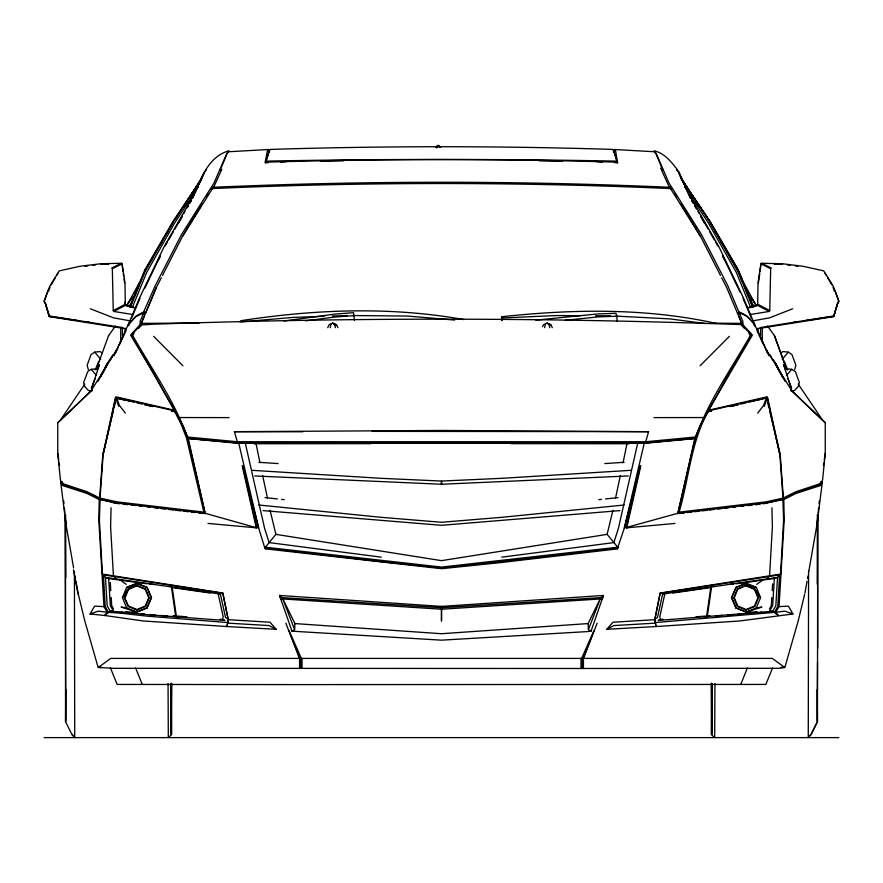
<?xml version="1.0" encoding="UTF-8"?>
<svg xmlns="http://www.w3.org/2000/svg" width="883" height="883" viewBox="0 0 883 883"><rect width="100%" height="100%" fill="white"/><g stroke="black" fill="none" stroke-linecap="round" stroke-linejoin="round"><path stroke-width="1.32" d="M74.415 571.18L74.735 737.084L71.81 734.237M817.735 515.716L817.448 721.676L811.19 734.237L808.265 737.084L808.585 571.18M817.702 648.442L817.658 515.782M65.342 515.782L65.552 721.676L72.086 734.766L75.033 737.614M65.784 689.524L65.552 721.676M171.545 683.21L171.247 734.237L171.004 684.049M711.996 684.049L711.753 734.237L711.455 683.21M714.943 683.486L714.689 737.084M817.216 584.237L817.382 514.623M711.775 683.387L711.477 734.59L714.402 737.46M749.711 314.613L769.214 311.445L769.755 310.573L770.671 268.73L760.925 263.84L758.022 282.869L757.68 304.227L757.084 305.076L749.016 307.295M817.503 662.129L817.216 720.936M168.598 737.46L171.523 734.59L171.633 683.652M117.77 503.564L100.673 499.281L100.033 498.144L103.09 455.418L115.717 398.09L116.435 397.56L174.536 410.849L181.468 424.944L186.512 438.056L203.852 512.118L205.231 513.663L187.781 438.266C174.834 401.268 151.368 368.498 132.053 334.436L140.651 324.999L153.499 324.216C349.37 317.35 545.528 317.538 741.4 324.602L750.958 334.436C731.632 368.487 708.177 401.268 695.23 438.266L677.78 513.663L679.148 512.118C688.994 478.487 690.914 441.831 708.464 410.849L766.576 397.56L767.283 398.09L779.921 455.429L782.978 498.144L782.338 499.281L763.243 503.796M207.969 523.431L256.876 527.868L242.803 465.838L258.686 528.133L264.79 547.935L265.706 548.884L441.5 568.696L501.202 562.526L617.316 548.884L617.78 547.217L607.118 534.358L612.934 510.231M73.62 568.012L65.916 523.895L60.618 481.555L62.24 485.451L87.009 493.442L99.216 499.546L98.797 519.866L103.951 606.643L107.262 612.25L104.58 615.484L90.044 613.983L94.624 606.124L103.951 606.643M111.07 507.769L110.607 526.522L113.421 575.815L222.803 593.034L228.233 619.689L227.03 626.555L143.189 620.959L104.58 615.484L110.375 611.279L113.355 610.804L110.32 605.705L108.653 578.497L105.452 577.405L102.428 574.093L99.404 519.988L100.088 499.612L100.673 499.281L99.658 498.012L87.031 491.71L61.678 483.31L60.386 479.601L57.748 453.299L57.748 422.791L90.993 391.014L116.81 349.525L122.108 337.891M125.11 330.717L125.198 328.167M354.458 320.419L353.542 312.692L335.242 314.061L283.929 321.015M441.908 606.433L279.558 595.451L282.262 597.636L441.5 607.736L441.5 620.848L441.5 607.736L600.749 597.636L603.453 595.451L441.092 606.433M294.613 629.579L294.911 623.575L282.262 597.636L294.613 629.579L291.964 631.168L279.558 595.451L280.937 599.414M772.956 578.497L777.548 577.416L780.583 574.093L783.596 519.988L782.923 499.612L782.338 499.281L783.364 498.012L795.991 491.71L821.322 483.31L822.614 479.601L825.252 453.299L825.252 422.791L792.018 391.014L766.19 349.525L760.892 337.891M774.358 578.497L772.691 605.705L769.667 610.804L772.636 611.279L778.442 615.484L775.749 612.25L779.049 606.643L788.376 606.124L792.956 613.983L739.811 620.959L655.981 626.555L654.778 619.689L660.197 593.034L769.579 575.815L772.393 526.522L771.93 507.769M771.797 597.537L771.3 605.705L769.479 608.762M772.217 590.738L772.625 583.939M779.049 606.643L784.203 519.866L783.784 499.546L796.002 493.442L820.771 485.451L822.393 481.555L817.095 523.895L808.685 572.018M99.658 498.012L102.726 455.374L115.485 397.317L116.357 396.92L174.194 410.209L182.991 426.147L188.222 438.597L237.052 443.178L254.613 443.178M228.233 619.689L270.01 622.228L276.202 629.303L227.03 626.555L228.134 619.204L222.803 593.034M738.773 314.536L738.983 312.229L727.791 285.717L701.356 234.337L668.917 182.847L656.08 153.245L653.906 151.192M817.095 523.895L817.879 515.771M818.133 513.056L818.651 507.637M819.038 503.575L819.303 500.871M744.391 328.388L741.941 325.595L743.011 321.732L739.281 312.924C753.751 316.544 758.795 333.222 763.95 345.308L756.974 330.75M703.906 616.787L706.588 616.522L710.793 587.305M706.588 616.522L707.294 616.522L711.654 586.235M823.442 465.562L823.85 462.835M824.247 460.109L825.252 453.299M758.398 282.814L759.744 273.741M760.131 271.147L760.925 263.84L761.742 263.266L782.404 263.752L803.066 266.28L823.729 270.871L833.276 286.191L838.85 301.313L838.464 302.626M746.08 583.442L756.4 587.449L760.539 597.714L756.312 607.89L746.179 612.118L735.958 607.912L731.687 597.714L736.058 587.316L746.08 583.442L756.4 587.449L746.102 585.319L737.338 588.95L733.707 597.714L737.338 606.455L746.102 610.087L754.877 606.455L758.508 597.714L754.877 588.95L746.102 585.319L737.758 589.358L734.281 597.714L737.758 606.047L746.102 609.513L754.468 606.047L757.934 597.714L754.468 589.358L746.102 585.904M501.643 320.573L501.721 316.754C573.155 309.017 646.356 307.869 716.819 323.531M804.976 592.968L807.062 581.191M807.526 578.564L807.989 575.948M268.289 162.682L265.54 162.825L265.198 162.185L267.317 151.048L268.476 149.503L228.664 151.744L227.505 153.311M205.154 513.354L188.222 438.597M330.253 327.692L330.993 324.127M623.056 462.791L627.073 443.178M544.623 327.692L545.363 324.127M654.778 619.689L613.001 622.228L606.798 629.303L655.981 626.555L654.877 619.204L660.197 593.034M615.495 498.266L620.341 475.606M197.615 187.781L198.631 183.046L199.944 181.081L172.306 223.454L144.624 272.428L130.772 306.258M700.009 426.147L694.778 438.597L645.959 443.178L637.692 443.189L618.387 528.409L613.862 542.604L501.743 557.173M644.248 443.2L624.314 528.133L617.316 548.884M662.647 594.06L664.733 594.391L659.822 616.676L660.374 619.557L658.067 620.451L772.636 611.279L775.815 605.915L777.548 577.416L662.647 594.06L657.482 617.438L654.877 619.204M675.031 523.431L626.135 527.868L640.208 465.838L624.314 528.133M677.857 513.354L694.778 438.597M200.176 181.412L200.43 180.309L174.856 219.503M640.848 465.783L626.842 527.361L678.034 513.233L766.698 502.946L782.923 499.612M116.258 398.785L115.485 397.317M102.726 455.374L113.432 410.628M114.062 408.001L115.32 402.736M204.878 513.63L205.242 512.935M804.656 594.281L798.309 620.572L784.855 667.438L780.715 667.438M302.814 431.776L234.403 431.677L441.5 430.451L648.597 431.677L372.151 431.368M648.597 431.677L645.352 443.001L320.386 443.1M269.447 152.428L269.447 150.22L265.54 162.825L269.183 150.96L270.353 149.415C384.359 145.838 498.652 145.838 612.67 149.415L613.828 150.96L617.471 162.825L614.711 162.682M837.79 302.604L833.64 316.633L838.011 302.118L833.64 316.633L756.51 328.862M820.925 481.533L819.634 484.734L794.921 492.913L782.338 499.281L783.784 499.546M794.667 369.524L795.892 365.308L791.952 354.547L788.298 352.14L783.033 351.555L781.058 352.714M291.964 631.168L441.5 640.164L587.338 631.588L591.036 631.168L603.453 595.451L602.074 599.414M597.151 623.188L583.442 658.608L583.442 668.486L113.156 668.321L98.366 667.438L110.662 658.409L772.349 658.409L784.634 667.438L778.762 668.299L583.442 668.486M91.689 388.432L99.404 364.701L97.505 369.513M96.258 369.602L108.598 335.507M95.287 369.9L98.653 361.324M764.27 406.312L767.283 398.09L766.687 398.553M48.598 291.147L50 287.328M44.547 302.626L44.15 301.313L49.735 286.191L59.271 270.871L79.934 266.28L100.607 263.752L121.269 263.266L122.075 263.84L124.989 282.858L125.32 304.227L125.916 305.076L133.984 307.295M48.035 290.507L44.15 301.313M588.398 629.579L600.749 597.636L588.1 623.575L588.398 629.579L591.036 631.168M766.576 397.56L763.464 405.617L757.702 413.112M226.92 154.106L220.077 170.264M740.738 684.457L747.349 668.056M147.053 607.912L136.832 612.107L126.688 607.89L122.461 597.714L126.611 587.449L136.898 583.299L147.097 587.515L151.324 597.714L147.053 607.912L136.832 612.107L125.684 612.074L128.19 612.338M772.559 667.978L765.848 684.424L299.558 684.601L117.163 684.424L110.452 667.978M132.318 307.516L146.677 272.428L174.37 223.454L198.256 186.799M129.779 306.456L144.812 269.889M144.117 316.456L141.114 323.752L156.291 287.615L161.28 277.858M125.077 597.714L128.532 589.358L136.898 585.904L145.265 589.358L148.73 597.714L145.265 606.047L136.898 609.513L128.532 606.047L124.492 597.714L128.134 588.95L136.898 585.319L145.662 588.95L149.293 597.714L145.662 606.455L136.898 610.087L128.134 606.455L124.492 597.714M198.885 184.172L203.785 174.072M129.922 307.207L133.035 299.767M134.073 297.284L139.249 284.878M140.287 282.394L141.843 278.675M142.869 276.191L145.982 268.752M156.291 287.615L145.54 313.244L144.017 312.229L142.262 312.571L135.971 316.07L128.377 324.392L129.315 324.745L127.726 325.474L119.073 345.308L126.026 330.75M204.37 172.472L192.571 198.245M130.485 320.761L128.377 324.392L139.547 297.946L164.172 246.589L193.664 195.209M131.545 318.266L139.989 298.277M142.737 314.028L155.231 285.717L181.655 234.337L214.094 182.847L226.92 153.245L229.105 151.192M128.344 325.904L127.726 325.474L135.761 316.71L143.73 312.924L139.989 321.732L141.07 325.595L138.62 328.388M114.062 355.794L116.81 349.525M147.008 607.945L151.556 597.625L146.953 587.316L136.92 583.442L126.611 587.449L136.898 585.319L136.898 585.904M699.811 426.655L729.148 373.244L750.925 335.937L748.916 333.52M736.058 587.316L731.444 597.625L735.992 607.945M115.75 352.648L118.521 346.533M221.81 169.348L214.701 185.011L182.494 236.368L162.527 275.419M192.384 198.344C200.077 180.585 207.648 156.821 228.664 150.883M158.973 259.094L160.11 256.633M741.941 325.452L742.901 323.377L712.713 323.178M60.508 419.999L84.768 384.149M144.657 288.52L160.441 255.606M111.258 357.902L113.134 354.679M110.364 359.723L110.794 358.851M817.194 722.184L810.914 734.766L807.978 737.614M542.548 326.71L543.52 324.767L547.195 322.979L550.871 324.767L552.328 327.681M327.692 327.681L329.16 324.767L332.814 322.979L336.489 324.767L337.957 327.681M98.101 381.191L106.578 364.591M100.64 376.831L107.395 363.619M57.748 422.791L90.993 391.014M105.552 367.604L102.362 373.741M99.68 378.189L107.847 363.343M143.311 313.719L143.73 312.924M141.07 325.595L141.6 324.602M139.128 283.024L127.759 304.006L132.196 297.273M655.495 153.311L654.336 151.744L614.535 149.503L615.683 151.048L617.471 162.825L613.553 150.22L613.553 152.428M178.41 223.233L182.439 216.125M189.823 203.09L191.169 200.717M165.22 245.882L167.262 242.306M168.631 239.922L173.421 231.589M174.79 229.205L182.306 216.103M183.675 213.719L185.044 211.346M189.834 203.002L191.203 200.618M144.779 269.988L173.211 221.114L201.71 178.929M151.026 260.761L152.406 258.388M160.717 244.127L162.097 241.743M166.942 233.432L168.322 231.048M708.464 410.849L707.526 411.787L711.521 410.86L707.526 411.787L752.393 335.11L742.691 324.392M51.148 284.889L55.21 277.946M56.567 275.628L57.914 273.322M146.666 267.582L167.24 232.384M168.609 230.044L173.41 221.832M240.088 322.008L240.86 320.706C314.536 309.315 390.253 306.346 463.884 319.569M174.536 410.849L175.485 411.787L171.49 410.86L175.485 411.787L132.075 335.937L134.039 333.575M182.494 236.368L197.847 210.96M199.249 208.642L201.335 205.176M206.225 197.097L208.322 193.631M186.71 228.642L188.123 226.357M190.231 222.924L191.644 220.64M193.046 218.355L195.165 214.922M197.273 211.49L198.686 209.205M200.088 206.92L202.207 203.487M790.506 390.441L791.643 388.266L787.835 378.52M110.265 359.149L112.384 355.838M106.799 364.193L109.602 359.834M122.461 597.714L128.134 588.95L128.532 589.358M183.785 206.622L186.843 202.03M189.9 197.439L192.196 193.995M196.015 188.267L198.3 184.823M126.479 305.673L131.048 298.807M766.908 578.994L768.53 576.599L779.59 574.844L777.791 606.444L774.479 612.383L655.484 622.537M782.261 359.293L788.298 352.14M786.554 375.363L791.786 369.326L795.44 371.743L799.38 382.505L798.155 386.699L794.49 390.518L791.113 391.092M108.565 335.628L115.441 326.048M204.955 171.688L206.114 170.121M126.49 328.862L49.36 316.633L49.194 315.915M270.077 510.231L275.882 534.358L264.79 547.935L381.787 561.72L441.5 567.89L501.224 561.72L618.21 547.935L617.78 547.217L441.5 567.085L265.231 547.217L265.706 548.884M129.404 305.595L131.015 303.796M700.109 365.75L729.391 336.324M754.468 589.358L754.877 588.95L760.539 597.714M435.761 147.185L438.156 145.386L440.551 147.185L438.156 145.386L435.761 147.185L436.964 147.814M95.165 378.52L91.357 388.266L92.494 390.441M222.781 593.299L103.421 574.844L105.22 606.444L108.521 612.383L120.441 613.155L121.843 611.974L147.284 614.667L224.944 620.451L222.626 619.557L223.189 616.676L218.267 594.391L220.375 594.06L225.518 617.438L228.134 619.204M140.309 324.392L130.607 335.11L152.77 372.085L174.194 410.209M783.364 498.012L780.285 455.374L767.537 397.317L753.155 401.18M756.775 584.358L762.802 579.999L773.376 578.663M126.236 400.308L115.717 398.09L118.73 406.312M754.656 325.904L755.285 325.474L753.685 324.745L754.623 324.403L743.453 297.946L718.828 246.589L689.336 195.209M676.676 169.602L678.85 171.666L690.627 198.344M737.46 313.244L738.983 312.229L740.749 312.571L747.04 316.07L754.623 324.403L752.515 320.761M101.953 352.714L99.978 351.555L94.713 352.129L91.059 354.547L87.119 365.308L88.344 369.524M96.49 368.741L91.214 369.326L87.858 371.379L83.62 382.505L84.856 386.699L88.51 390.518L91.898 391.092M606.798 629.303L613.862 625.572L655.385 623.122M133.3 314.613L113.797 311.445L113.245 310.573L125.32 304.227M113.797 311.445L125.916 305.076M111.666 268.046L121.269 263.266M211.114 189.006L212.097 188.587M735.914 587.515L746.102 583.299M792.647 308.774L769.501 317.858L752.382 320.937M334.657 325.408L336.489 324.767L334.657 324.127L335.397 327.692M90.044 613.983L98.234 611.146L107.262 612.25M735.958 607.912L746.179 612.118L761.874 607.074L756.312 607.89M749.159 307.836L757.15 305.65M782.978 498.144L765.682 501.897L679.148 512.118M730.34 406.489L738.387 404.613M730.153 406.511L738.133 404.657M740.793 404.028L746.113 402.791M748.773 402.173L754.104 400.926M756.764 400.308L766.08 398.134M708.806 410.209L766.654 396.92L767.537 397.317M100.088 499.612L116.313 502.946L204.977 513.233L256.876 527.868M99.216 499.546L100.673 499.281L88.079 492.913L63.377 484.734L62.075 481.533M626.135 527.868L628.1 527.548M760.12 327.593L833.927 315.926M768.53 576.599L660.23 593.299M607.118 534.358L441.5 560.65L275.882 534.358M769.579 575.815L780.583 574.093M811.698 319.668L814.325 319.271M816.963 318.873L834.082 316.28M748.961 582.074L762.802 579.999M747.702 582.261L736.212 583.773M254.911 527.548L256.158 527.361L242.174 465.783M765.23 503.564L766.146 503.431M672.791 593.034L710.594 587.614M794.027 322.152L796.764 321.765M806.322 320.441L809.06 320.065M565.252 320.253L598.519 316.865L616.831 316.235L617.085 321.059M85.11 266.236L87.726 265.915M92.947 265.275L95.563 264.955M775.749 612.25L784.777 611.146L792.956 613.983M679.126 513.509L684.513 512.891M687.206 512.57L691.786 512.052M694.513 511.732L699.325 511.169M702.018 510.86L707.404 510.231M709.546 509.988L714.137 509.458M717.747 509.038L722.217 508.52M724.91 508.211L728.95 507.736M732.769 507.295L735.682 506.963M740.969 506.345L743.762 506.025M751.665 505.12L747.802 505.551L751.83 505.098M755.528 504.679L759.391 504.237M755.848 504.635L759.866 504.182M612.99 548.553L617.327 548.067M294.911 623.575L441.5 633.718L588.1 623.575M598.784 499.668L601.522 499.37M605.628 498.928L617.957 497.615M738.265 614.082L742.173 613.674M746.069 613.266L749.822 612.868M754.822 612.338L757.327 612.074L746.179 612.118M535.849 320.143L597.625 313.94L615.948 313.31L616.831 316.235M729.391 584.458L733.486 584.049M305.595 320.838L335.121 317.019L353.421 315.65M695.219 437.03L646.003 441.721L237.008 441.721L187.803 437.03M645.352 443.001L695.23 438.266L681.599 439.557M624.215 504.999L501.743 517.328L441.5 522.272L381.268 517.328L258.785 504.999M241.434 321.887L292.792 317.427L324.193 316.313M619.921 510.606L441.5 525.308L263.09 510.606M660.352 619.458L663.1 619.248M696.025 616.798L709.744 615.782M707.294 616.522L710.009 616.323M715.44 615.926L722.217 615.429M727.647 615.032L733.067 614.634M600.098 598.972L441.986 609.193M604.855 463.575L624.126 462.306M280.662 161.997L286.169 161.699M631.455 470.286L501.621 478.332L441.5 481.058L381.379 478.332L251.545 470.286M265.198 162.185C382.659 158.73 500.352 158.73 617.813 162.185M501.5 318.023L555.716 315.562L580.396 315.684M628.31 475.959L441.533 484.248L254.701 475.959M212.715 187.306C365.109 180.596 517.891 180.573 670.285 187.317M211.357 188.62C364.657 181.832 518.343 181.832 671.643 188.62M332.394 316.026L347.405 315.496M644.976 443.001L645.672 442.979M100.783 264.315L108.83 264.105M266.467 161.103C383.145 158.896 499.855 158.896 616.533 161.103M320.419 161.159L343.719 160.783M199.117 323.001L140.099 323.377L141.059 325.452M653.928 417.615L703.409 417.549M436.964 146.534L439.348 146.534M182.825 425.805L187.781 438.266L237.659 443.001L509.48 442.924M253.94 443.741L370.805 443.663M629.06 443.741L510.849 443.663M108.653 578.497L110.055 578.497M148.73 597.714L149.293 597.714M733.707 597.714L734.281 597.714M757.934 597.714L758.508 597.714M172.991 616.323L179.094 616.787M102.285 667.438L98.145 667.438L84.691 620.572L78.344 594.281M44.15 737.614L838.85 737.614M179.591 417.549L229.072 417.615M628.398 443.178L637.692 443.189M595.473 315.761L610.55 315.838M352.88 315.54L407.604 316.07L454.646 320.054M539.281 160.783L562.581 161.159M774.192 264.105L782.228 264.315M237.339 442.979L238.024 443.001M615.948 316.114L669.998 318.895L705.109 323.542M596.831 161.699L602.338 161.997M441.423 609.215L282.902 598.972M227.626 623.122L269.138 625.572L276.202 629.303M121.843 611.974L110.375 611.279L107.196 605.915L105.452 577.405L220.375 594.06M258.896 462.306L278.167 463.575M149.944 614.634L155.364 615.032M160.783 615.429L167.571 615.926M173.267 615.782L186.975 616.798M219.9 619.248L222.648 619.458M227.516 622.537L146.865 616.135L120.441 613.155M187.781 438.266L201.412 439.557M146.799 583.773L135.298 582.261M149.525 584.049L153.62 584.458M140.838 613.674L144.735 614.082M133.178 612.868L136.931 613.266M265.055 497.615L277.383 498.928M281.489 499.37L284.227 499.668M786.521 368.741L791.786 369.326M265.684 548.067L270.021 548.553M119.757 503.796L111.368 502.25M123.134 504.182L127.483 504.679M131.346 505.12L135.209 505.551M139.249 506.025L142.042 506.345M147.329 506.963L150.231 507.295M154.061 507.736L158.101 508.211M160.794 508.52L165.264 509.038M168.874 509.458L173.454 509.988M175.607 510.231L180.993 510.86M183.686 511.169L188.487 511.732M191.214 512.052L195.805 512.57M198.498 512.891L203.885 513.509M203.852 512.118L117.34 501.897L100.033 498.144M787.448 264.955L790.064 265.275M795.285 265.915L797.901 266.236M109.635 578.663L134.039 582.074M381.268 557.173L269.138 542.604L264.613 528.409L245.308 443.189M73.951 320.065L76.689 320.441M86.247 321.765L88.973 322.152M172.406 587.614L210.209 593.034M126.688 607.89L121.137 607.074L136.832 612.107M48.918 316.28L66.048 318.873M68.686 319.271L71.313 319.668M102.428 574.093L113.421 575.815M49.073 315.926L49.36 316.633L45 302.118L49.073 315.926L122.892 327.593M130.629 320.937L113.51 317.847L90.353 308.774M116.435 398.067L129.856 401.18M144.613 404.613L152.671 406.489M128.907 400.926L134.227 402.173M136.887 402.791L142.207 404.028M144.878 404.657L152.858 406.511M125.85 305.65L133.852 307.836M654.336 150.883C664.402 153.079 671.047 161.677 677.106 169.315M550.871 324.767L549.027 324.127L549.756 327.692M670.914 188.587L671.886 189.006M761.742 263.266L771.345 268.046M739.281 312.924L740.263 314.028M757.68 304.227L769.755 310.573M757.084 305.076L769.214 311.445M120.198 579.999L126.247 584.358M769.866 354.679L771.742 357.902M761.168 611.974L762.57 613.155M784.347 361.324L787.713 369.9M792.018 391.014L825.252 422.791M153.631 336.324L182.902 365.75M91.214 369.326L96.457 375.363M94.713 352.129L100.75 359.293M751.985 303.796L753.596 305.595M677.769 512.935L678.122 513.63M116.92 398.134L116.435 397.56L119.547 405.617L125.32 413.112M332.814 322.979L334.05 324.602M547.195 322.979L548.42 324.602M676.897 170.121L678.045 171.688M767.57 326.048L774.457 335.628L786.643 369.348M679.215 174.072L684.126 184.172M798.243 384.149L822.492 419.999M114.47 576.599L116.092 578.994M683.056 181.081L684.38 183.046L685.396 187.781M684.711 184.823L686.996 188.267M690.826 193.995L693.111 197.439M696.168 202.03L699.226 206.622M751.952 298.807L756.521 305.673M750.815 297.273L755.252 304.006L743.883 283.024M684.744 186.799L708.652 223.454L736.334 272.428L750.693 307.516M773.409 359.834L776.212 364.193M775.153 363.343L783.32 378.189M720.473 275.419L700.517 236.368L668.299 185.011L660.65 168.134M680.793 203.487L682.912 206.92M684.314 209.205L685.727 211.49M687.835 214.922L689.954 218.355M691.356 220.64L692.769 222.924M694.877 226.357L696.29 228.642M674.678 193.631L676.775 197.097M681.665 205.176L683.762 208.642M685.153 210.96L687.25 214.426M688.652 216.732L700.517 236.368M113.532 608.762L111.711 605.705L111.214 597.537M825.086 273.333L826.444 275.639M827.801 277.957L831.863 284.889M709.601 221.832L714.402 230.044M715.771 232.384L736.345 267.582M714.689 231.048L716.069 233.432M720.914 241.743L722.294 244.127M730.594 258.388L731.974 260.761M690.44 198.245L678.63 172.472M691.808 200.618L693.177 203.002M696.599 208.962L694.546 205.386L695.87 207.825M697.967 211.346L699.336 213.719M700.705 216.103L708.221 229.205M709.59 231.589L714.38 239.922M715.749 242.306L717.802 245.882M691.842 200.717L693.188 203.09M700.572 216.125L704.601 223.233M741.4 324.602L741.941 325.595M780.649 373.741L777.448 367.604M776.422 364.602L784.91 381.191M782.371 376.831L775.616 363.619M721.72 277.858L726.709 287.615L741.886 323.752L738.883 316.456M237.659 443.001L234.403 431.677M772.206 358.851L772.636 359.723M722.57 255.606L740.086 292.185M738.983 312.229L739.689 313.719M722.89 256.633L724.027 259.094M662.934 170.264L656.08 154.106M764.501 346.533L767.261 352.648M766.19 349.525L768.95 355.794M743.011 298.277L751.455 318.266M737.029 268.752L742.724 282.394M743.762 284.878L748.939 297.284M749.976 299.767L753.089 307.207M753.232 306.456L738.232 269.988L709.855 221.192L681.301 178.929L709.855 221.192L738.199 269.889L753.199 306.357M752.228 306.258L738.376 272.428L710.694 223.454L682.592 180.309L682.835 181.412M135.651 668.056L142.262 684.457M785.506 369.513L783.607 364.701L791.334 388.432M834.976 290.507L838.85 301.313M833.011 287.328L834.413 291.147M774.413 335.507L786.742 369.602M285.86 623.188L299.558 658.608L299.558 668.486M45.221 302.604L48.83 314.701M767.691 402.736L768.95 408.001M769.579 410.628L780.285 455.374M258.686 528.133L238.752 443.2M262.67 475.606L267.516 498.266M255.938 443.178L259.955 462.791M73.399 569.899L78.134 594.281M75.022 575.948L75.485 578.564M75.938 581.191L78.024 592.968M122.88 271.147L122.075 263.84L112.34 268.73L113.245 310.573M123.267 273.741L123.653 276.335M124.039 278.929L124.613 282.814M57.748 453.299L58.753 460.109M59.15 462.835L59.558 465.562M172.207 587.305L176.412 616.522M171.346 586.235L175.706 616.522M63.708 500.871L63.962 503.575M64.36 507.637L64.878 513.056M65.132 515.771L65.916 523.895M144.017 312.229L144.238 314.536M110.298 582.581L110.794 590.738M501.721 316.754L501.919 320.584M757.813 328.167L757.901 330.717M817.448 721.676L817.216 689.524M124.945 302.052L124.989 304.801M171.523 734.59L171.236 683.387M65.784 720.936L65.276 515.716M168.311 737.084L168.057 683.486M711.477 734.59L711.378 683.652M65.618 514.623L65.784 577.526M762.272 327.792L762.272 341.997M760.594 327.792L760.594 335.562M746.102 609.513L746.102 610.087M614.535 149.503L614.535 151.71M583.034 668.486L583.034 658.608L593.939 630.572L581.544 658.608L581.544 668.486M581.124 658.608L581.124 668.486M301.876 658.608L301.876 668.486M301.467 668.486L301.467 658.608L289.061 630.572L299.966 658.608L299.966 668.486M268.476 149.503L268.476 151.71M136.898 609.513L136.898 610.087M122.417 327.792L122.417 335.562M120.728 327.792L120.728 341.997M441.5 481.334L441.533 484.248L441.5 481.334M188.487 205.452L187.141 207.825L188.465 205.386"/></g></svg>
